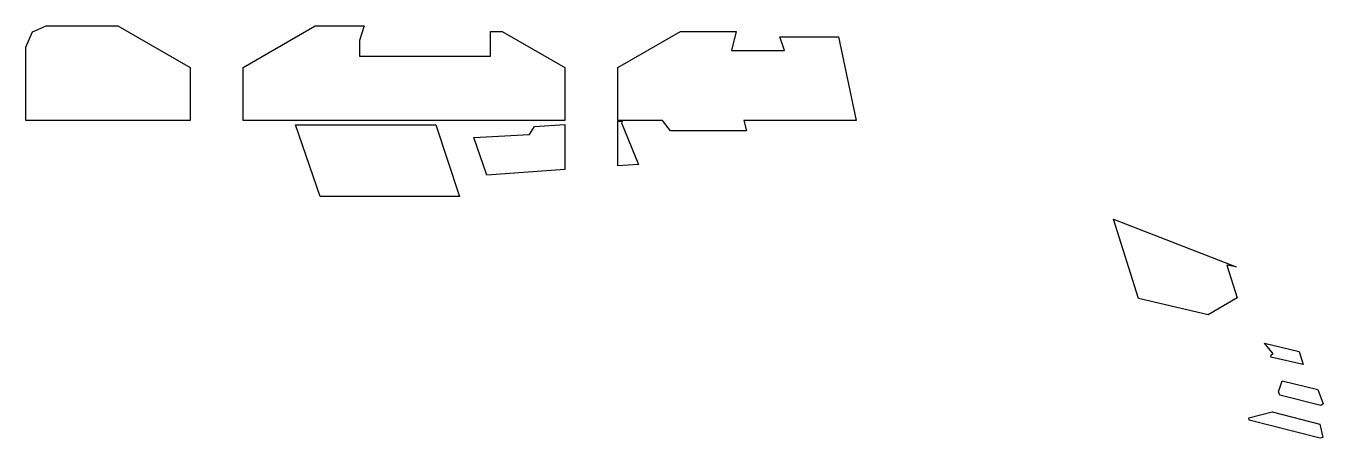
# Model space of a CAD drawing. Header units: millimetres. Extents: x -0.1 to 12.1, y 2.1 to 6.
import ezdxf

# ---------------------------------------------------------------- set-up
doc = ezdxf.new("R2010")
doc.units = ezdxf.units.MM

msp = doc.modelspace()

# ---------------------------------------------------------------- linework, layer by layer
for points in [[(-0.128, 5.102), (-0.128, 5.794), (-0.065, 5.939), (0.063, 5.994), (0.738, 5.994), (1.418, 5.601), (1.418, 5.102), (-0.128, 5.102)], [(1.918, 5.102), (1.918, 5.601), (2.598, 5.994), (3.058, 5.994), (3.014, 5.856), (3.014, 5.709), (4.251, 5.708), (4.25, 5.942), (4.359, 5.942), (4.949, 5.601), (4.949, 5.102), (1.918, 5.102)], [(5.87, 5.102), (5.449, 5.102), (5.449, 5.601), (6.039, 5.942), (6.564, 5.942), (6.521, 5.764), (7.02, 5.764), (6.975, 5.891), (7.529, 5.891), (7.695, 5.102), (6.636, 5.102), (6.661, 5.006), (5.947, 5.006), (5.87, 5.102)], [(2.643, 4.387), (2.412, 5.063), (3.734, 5.063), (3.956, 4.387), (2.643, 4.387)], [(4.216, 4.589), (4.093, 4.942), (4.617, 4.97), (4.664, 5.046), (4.949, 5.064), (4.949, 4.641), (4.216, 4.589)], [(5.491, 5.098), (5.483, 5.081), (5.644, 4.689), (5.449, 4.676), (5.449, 5.096), (5.491, 5.098)], [(10.357, 3.426), (10.119, 4.173), (11.277, 3.725), (11.187, 3.74), (11.287, 3.433), (11.011, 3.273), (10.357, 3.426)], [(11.907, 2.803), (11.604, 2.872), (11.606, 2.894), (11.625, 2.905), (11.544, 3.004), (11.871, 2.925), (11.907, 2.803)], [(12.075, 2.417), (11.687, 2.515), (11.676, 2.547), (11.711, 2.651), (12.047, 2.568), (12.095, 2.435), (12.075, 2.417)], [(12.067, 2.111), (11.4, 2.281), (11.395, 2.3), (11.614, 2.357), (12.064, 2.243), (12.093, 2.116), (12.067, 2.111)]]:
    msp.add_lwpolyline(points, close=True)

doc.saveas('drawing.dxf')
